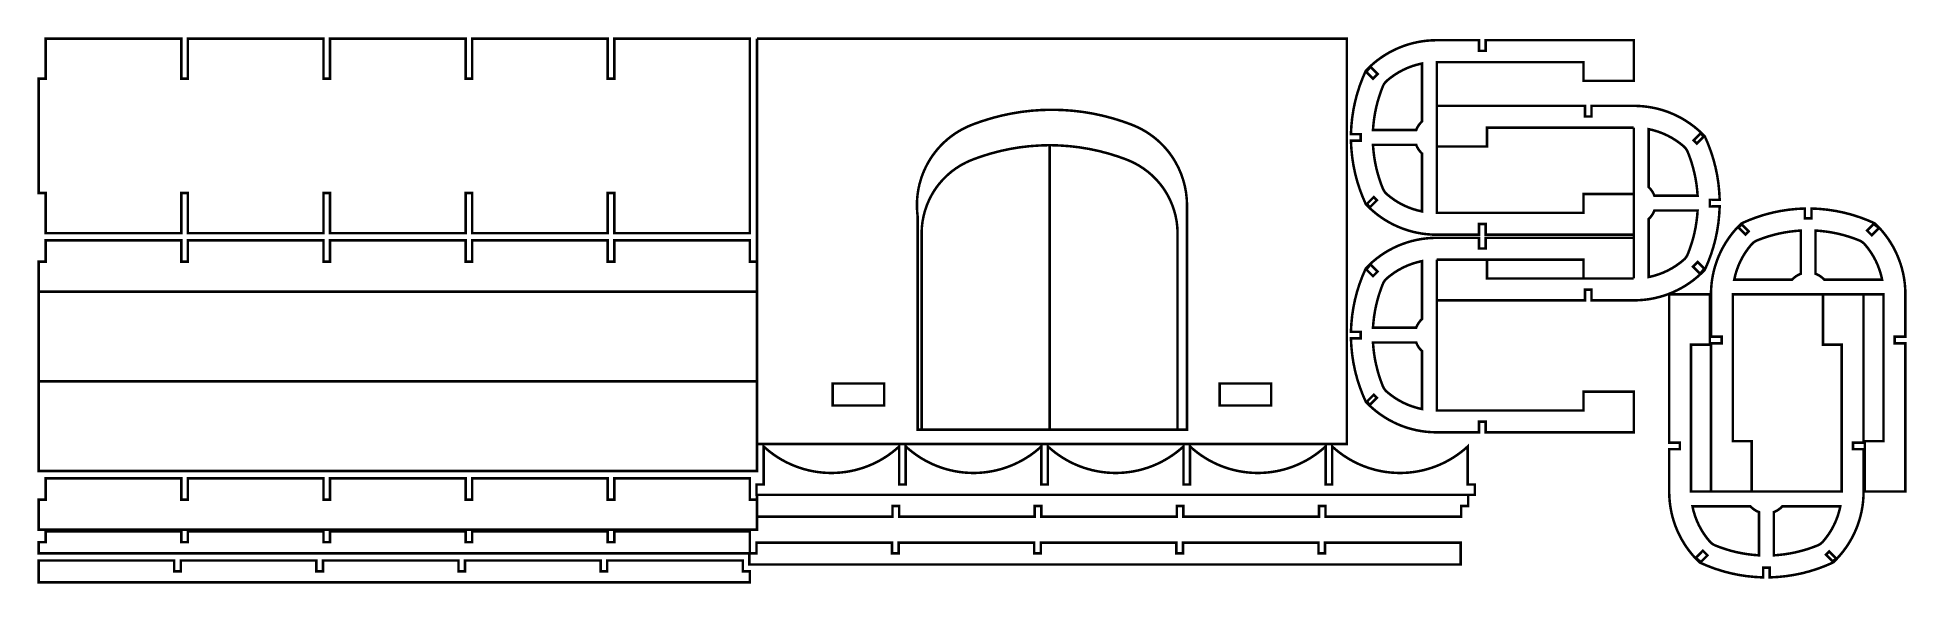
# Model space of a CAD drawing. Extents: x 0 to 263, y 0 to 77.
import ezdxf

# ---------------------------------------------------------------- set-up
doc = ezdxf.new("R2010")
doc.units = 0
doc.layers.get('0').update_dxf_attribs({"linetype": 'CONTINUOUS'})

msp = doc.modelspace()

# ---------------------------------------------------------------- linework, layer by layer
at = {"color": 0, "const_width": 0.35278}
for points in [[(1.17638, 71.0067), (0.17638, 71.0067), (0.17638, 54.9317), (1.17638, 54.9317), (1.17638, 49.2953), (20.2514, 49.2953), (20.2514, 54.9317), (21.1764, 54.9317), (21.1764, 49.2953), (40.2515, 49.2953), (40.2515, 54.9317), (41.1764, 54.9317), (41.1764, 49.2953), (60.2515, 49.2953), (60.2515, 54.9317), (61.1765, 54.9317), (61.1765, 49.2953), (80.2515, 49.2953), (80.2515, 54.9317), (81.1765, 54.9317), (81.1765, 49.2953), (100.252, 49.2953), (100.252, 76.6431), (81.1765, 76.6431), (81.1765, 71.0067), (80.2515, 71.0067), (80.2515, 76.6431), (61.1765, 76.6431), (61.1765, 71.0067), (60.2515, 71.0067), (60.2515, 76.6431), (41.1764, 76.6431), (41.1764, 71.0067), (40.2515, 71.0067), (40.2515, 76.6431), (21.1764, 76.6431), (21.1764, 71.0067), (20.2514, 71.0067), (20.2514, 76.6431), (1.17638, 76.6431), (1.17638, 71.0067)], [(187.001, 71.9535), (187.044, 72.0183), (187.276, 72.3294), (187.531, 72.6224), (187.585, 72.6781), (188.581, 71.6824), (187.926, 71.0282), (187.001, 71.9535)], [(194.825, 64.9997), (194.756, 64.9378), (194.565, 64.7351), (194.342, 64.4422), (194.154, 64.1242), (194.039, 63.8714), (194.007, 63.7844), (187.928, 63.7844), (187.939, 63.9833), (187.989, 64.5792), (188.082, 65.3694), (188.208, 66.1544), (188.368, 66.9331), (188.56, 67.7043), (188.783, 68.4672), (189.039, 69.2208), (189.251, 69.7797), (189.326, 69.9639), (189.349, 70.0157), (189.424, 70.166), (189.543, 70.3551), (189.682, 70.5294), (189.8, 70.6501), (189.842, 70.6872), (189.974, 70.804), (190.386, 71.1367), (190.956, 71.5476), (191.551, 71.9192), (192.169, 72.2501), (192.807, 72.5396), (193.464, 72.7864), (194.138, 72.9896), (194.651, 73.1143), (194.825, 73.1482), (194.825, 64.9997)], [(161.751, 21.6479), (123.856, 21.6479), (123.856, 51.6811), (123.84, 51.8064), (123.802, 52.1836), (123.768, 52.6862), (123.756, 53.1886), (123.764, 53.69), (123.793, 54.1897), (123.843, 54.6872), (123.913, 55.1819), (124.003, 55.6731), (124.114, 56.16), (124.245, 56.6422), (124.395, 57.119), (124.566, 57.5897), (124.756, 58.0538), (124.965, 58.5106), (125.194, 58.9593), (125.378, 59.2908), (125.442, 59.3996), (125.506, 59.5082), (125.708, 59.829), (125.992, 60.2458), (126.291, 60.6493), (126.606, 61.0393), (126.937, 61.4151), (127.282, 61.7768), (127.642, 62.1233), (128.016, 62.4549), (128.402, 62.7706), (128.802, 63.0701), (129.214, 63.3532), (129.638, 63.6193), (130.074, 63.8681), (130.52, 64.099), (130.977, 64.3119), (131.326, 64.46), (131.443, 64.506), (131.783, 64.6393), (132.816, 65.0069), (134.204, 65.441), (135.608, 65.8083), (137.023, 66.1088), (138.447, 66.3425), (139.878, 66.5094), (141.315, 66.6096), (142.753, 66.6431), (144.192, 66.6096), (145.628, 66.5094), (147.06, 66.3425), (148.483, 66.1088), (149.899, 65.8083), (151.301, 65.441), (152.69, 65.0069), (153.724, 64.6393), (154.064, 64.506), (154.169, 64.4646), (154.485, 64.3318), (154.897, 64.1424), (155.303, 63.9381), (155.699, 63.719), (156.086, 63.4857), (156.464, 63.2383), (156.832, 62.9772), (157.19, 62.7026), (157.538, 62.415), (157.874, 62.1143), (158.2, 61.8012), (158.514, 61.4758), (158.815, 61.1385), (159.106, 60.7894), (159.382, 60.429), (159.582, 60.1517), (159.646, 60.0575), (159.774, 59.8697), (160.131, 59.2871), (160.553, 58.4858), (160.914, 57.6576), (161.212, 56.8058), (161.446, 55.9342), (161.615, 55.0464), (161.717, 54.146), (161.751, 53.464), (161.751, 53.2367), (161.751, 21.6479)], [(226.703, 63.9175), (226.875, 63.8836), (227.389, 63.7589), (228.063, 63.5557), (228.719, 63.3089), (229.358, 63.0194), (229.975, 62.6885), (230.571, 62.3169), (231.142, 61.906), (231.553, 61.5733), (231.685, 61.4565), (231.728, 61.4194), (231.844, 61.2987), (231.985, 61.1243), (232.103, 60.9353), (232.179, 60.785), (232.2, 60.7332), (232.276, 60.549), (232.487, 59.9901), (232.743, 59.2367), (232.968, 58.4736), (233.16, 57.7024), (233.318, 56.9236), (233.444, 56.1386), (233.539, 55.3483), (233.588, 54.7526), (233.599, 54.5538), (227.519, 54.5538), (227.487, 54.6407), (227.372, 54.8933), (227.185, 55.2114), (226.961, 55.5044), (226.771, 55.7071), (226.703, 55.769), (226.703, 63.9175)], [(234.044, 63.3382), (234.081, 63.2996), (234.25, 63.0997), (234.408, 62.8917), (234.439, 62.8487), (233.494, 61.9035), (233.051, 62.3456), (234.044, 63.3382)], [(194.825, 52.3458), (194.651, 52.3797), (194.138, 52.5044), (193.464, 52.7076), (192.807, 52.9544), (192.169, 53.2439), (191.551, 53.5749), (190.956, 53.9464), (190.386, 54.3574), (189.974, 54.69), (189.842, 54.8068), (189.8, 54.8438), (189.682, 54.9646), (189.543, 55.1389), (189.424, 55.3281), (189.349, 55.4785), (189.326, 55.5301), (189.251, 55.7143), (189.039, 56.2732), (188.783, 57.0268), (188.56, 57.7897), (188.368, 58.561), (188.208, 59.3396), (188.082, 60.1246), (187.989, 60.915), (187.939, 61.5107), (187.928, 61.7094), (194.007, 61.7094), (194.039, 61.6226), (194.154, 61.3699), (194.342, 61.0518), (194.565, 60.7589), (194.756, 60.5562), (194.825, 60.4942), (194.825, 52.3458)], [(188.033, 54.3597), (188.475, 53.9178), (187.482, 52.925), (187.447, 52.9637), (187.278, 53.1636), (187.118, 53.3718), (187.087, 53.4146), (188.033, 54.3597)], [(226.703, 51.2635), (226.771, 51.3254), (226.961, 51.5282), (227.185, 51.8212), (227.372, 52.1392), (227.487, 52.3919), (227.519, 52.4787), (233.599, 52.4787), (233.588, 52.28), (233.539, 51.6843), (233.444, 50.8939), (233.318, 50.1089), (233.16, 49.3303), (232.968, 48.559), (232.743, 47.796), (232.487, 47.0425), (232.276, 46.4836), (232.2, 46.2993), (232.179, 46.2476), (232.103, 46.0974), (231.985, 45.9082), (231.844, 45.7339), (231.728, 45.6131), (231.685, 45.5761), (231.553, 45.4593), (231.142, 45.1267), (230.571, 44.7156), (229.975, 44.3442), (229.358, 44.0132), (228.719, 43.7238), (228.063, 43.4769), (227.389, 43.2737), (226.875, 43.149), (226.703, 43.1151), (226.703, 51.2635)], [(239.338, 50.0976), (239.376, 50.1331), (239.576, 50.3026), (239.783, 50.4618), (239.826, 50.4921), (240.772, 49.5468), (240.331, 49.1049), (239.338, 50.0976)], [(259.09, 49.9946), (259.035, 50.0489), (258.742, 50.3033), (258.431, 50.5353), (258.365, 50.5782), (257.44, 49.6529), (258.094, 48.9987), (259.09, 49.9946)], [(238.758, 42.7551), (238.792, 42.9281), (238.917, 43.4425), (239.119, 44.1157), (239.367, 44.7725), (239.656, 45.4108), (239.987, 46.0288), (240.358, 46.6239), (240.769, 47.1944), (241.103, 47.6062), (241.219, 47.7382), (241.256, 47.7801), (241.376, 47.8974), (241.551, 48.0371), (241.74, 48.1561), (241.89, 48.2318), (241.943, 48.2531), (242.126, 48.3289), (242.686, 48.5408), (243.439, 48.7968), (244.201, 49.0207), (244.974, 49.2124), (245.751, 49.3715), (246.537, 49.4979), (247.328, 49.5914), (247.924, 49.6408), (248.122, 49.6517), (248.122, 43.5724), (248.035, 43.541), (247.782, 43.425), (247.464, 43.2382), (247.171, 43.0142), (246.968, 42.8236), (246.907, 42.7551), (238.758, 42.7551)], [(250.197, 49.6517), (250.396, 49.6408), (250.992, 49.5914), (251.782, 49.4979), (252.567, 49.3715), (253.346, 49.2124), (254.117, 49.0207), (254.879, 48.7968), (255.633, 48.5408), (256.192, 48.3289), (256.376, 48.2531), (256.428, 48.2318), (256.578, 48.1561), (256.768, 48.0371), (256.942, 47.8974), (257.063, 47.7801), (257.1, 47.7382), (257.217, 47.6061), (257.549, 47.1944), (257.96, 46.6239), (258.332, 46.0288), (258.662, 45.4108), (258.951, 44.7725), (259.199, 44.1157), (259.401, 43.4425), (259.526, 42.9281), (259.561, 42.7551), (251.412, 42.7551), (251.35, 42.8236), (251.147, 43.0142), (250.854, 43.2382), (250.536, 43.425), (250.283, 43.541), (250.197, 43.5724), (250.197, 49.6517)], [(187.001, 44.1614), (187.044, 44.2263), (187.276, 44.5374), (187.531, 44.8303), (187.585, 44.886), (188.581, 43.8901), (187.926, 43.2361), (187.001, 44.1614)], [(187.928, 35.9924), (187.939, 36.1913), (187.989, 36.7869), (188.082, 37.5774), (188.208, 38.3624), (188.368, 39.141), (188.56, 39.9122), (188.783, 40.6751), (189.039, 41.4288), (189.251, 41.9876), (189.326, 42.1718), (189.349, 42.2235), (189.424, 42.3739), (189.543, 42.5631), (189.682, 42.7374), (189.8, 42.8581), (189.842, 42.8951), (189.974, 43.0119), (190.386, 43.3446), (190.956, 43.7556), (191.551, 44.1271), (192.169, 44.4581), (192.807, 44.7475), (193.464, 44.9943), (194.138, 45.1975), (194.651, 45.3222), (194.825, 45.3561), (194.825, 37.2076), (194.756, 37.1457), (194.565, 36.9431), (194.342, 36.65), (194.154, 36.3321), (194.039, 36.0793), (194.007, 35.9924), (187.928, 35.9924)], [(233.942, 43.5851), (233.996, 43.6408), (234.25, 43.9339), (234.482, 44.245), (234.525, 44.3099), (233.6, 45.2351), (232.946, 44.581), (233.942, 43.5851)], [(194.825, 24.5538), (194.651, 24.5876), (194.138, 24.7124), (193.464, 24.9156), (192.807, 25.1624), (192.169, 25.4518), (191.551, 25.7828), (190.956, 26.1543), (190.386, 26.5653), (189.974, 26.8979), (189.842, 27.0146), (189.8, 27.0517), (189.682, 27.1725), (189.543, 27.3468), (189.424, 27.536), (189.349, 27.6863), (189.326, 27.7379), (189.251, 27.9221), (189.039, 28.4811), (188.783, 29.2346), (188.56, 29.9975), (188.368, 30.7689), (188.208, 31.5475), (188.082, 32.3325), (187.989, 33.1228), (187.939, 33.7185), (187.928, 33.9174), (194.007, 33.9174), (194.039, 33.8306), (194.154, 33.5778), (194.342, 33.2597), (194.565, 32.9668), (194.756, 32.7642), (194.825, 32.7021), (194.825, 24.5538)], [(111.899, 28.1429), (119.145, 28.1429), (119.145, 25.0479), (111.899, 25.0479), (111.899, 28.1429)], [(166.362, 28.1429), (173.607, 28.1429), (173.607, 25.0479), (166.362, 25.0479), (166.362, 28.1429)], [(187.087, 25.6224), (187.118, 25.5796), (187.278, 25.3714), (187.447, 25.1717), (187.482, 25.1329), (188.475, 26.1257), (188.033, 26.5676), (187.087, 25.6224)], [(141.258, 19.2931), (141.136, 19.181), (140.763, 18.856), (140.247, 18.4442), (139.717, 18.0583), (139.169, 17.6985), (138.607, 17.3653), (138.031, 17.059), (137.442, 16.78), (136.841, 16.5287), (136.229, 16.3057), (135.607, 16.111), (134.976, 15.9453), (134.337, 15.8087), (133.691, 15.7019), (133.039, 15.6251), (132.382, 15.5788), (131.886, 15.5632), (131.721, 15.5632), (131.555, 15.5632), (131.06, 15.5788), (130.402, 15.6251), (129.75, 15.7019), (129.104, 15.8087), (128.465, 15.9453), (127.834, 16.111), (127.212, 16.3057), (126.6, 16.5287), (125.999, 16.78), (125.41, 17.059), (124.834, 17.3653), (124.272, 17.6985), (123.725, 18.0583), (123.194, 18.4442), (122.679, 18.856), (122.305, 19.181), (122.183, 19.2931), (122.183, 13.9329), (121.258, 13.9329), (121.258, 19.2931), (121.137, 19.181), (120.762, 18.856), (120.248, 18.4442), (119.716, 18.0583), (119.169, 17.6985), (118.607, 17.3653), (118.031, 17.059), (117.442, 16.78), (116.841, 16.5287), (116.229, 16.3057), (115.607, 16.111), (114.976, 15.9453), (114.337, 15.8087), (113.691, 15.7019), (113.039, 15.6251), (112.382, 15.5788), (111.886, 15.5632), (111.721, 15.5632), (111.555, 15.5632), (111.059, 15.5788), (110.402, 15.6251), (109.75, 15.7019), (109.104, 15.8087), (108.465, 15.9453), (107.834, 16.111), (107.212, 16.3057), (106.6, 16.5287), (105.999, 16.78), (105.41, 17.059), (104.834, 17.3653), (104.272, 17.6985), (103.725, 18.0583), (103.194, 18.4442), (102.679, 18.856), (102.305, 19.181), (102.183, 19.2931), (102.183, 13.9329), (101.183, 13.9329), (101.183, 12.4882), (202.258, 12.4882), (202.258, 13.9329), (201.258, 13.9329), (201.258, 19.2931), (201.136, 19.181), (200.763, 18.856), (200.247, 18.4442), (199.717, 18.0583), (199.169, 17.6985), (198.607, 17.3653), (198.032, 17.059), (197.442, 16.78), (196.842, 16.5287), (196.229, 16.3057), (195.607, 16.111), (194.976, 15.9453), (194.337, 15.8087), (193.692, 15.7019), (193.039, 15.6251), (192.382, 15.5788), (191.886, 15.5632), (191.721, 15.5632), (191.556, 15.5632), (191.06, 15.5788), (190.403, 15.6251), (189.75, 15.7019), (189.104, 15.8087), (188.465, 15.9453), (187.835, 16.111), (187.212, 16.3057), (186.6, 16.5287), (185.999, 16.78), (185.41, 17.059), (184.835, 17.3653), (184.272, 17.6985), (183.725, 18.0583), (183.193, 18.4442), (182.679, 18.856), (182.304, 19.181), (182.183, 19.2931), (182.183, 13.9329), (181.258, 13.9329), (181.258, 19.2931), (181.136, 19.181), (180.763, 18.856), (180.247, 18.4442), (179.717, 18.0583), (179.169, 17.6985), (178.607, 17.3653), (178.031, 17.059), (177.442, 16.78), (176.842, 16.5287), (176.229, 16.3057), (175.607, 16.111), (174.976, 15.9453), (174.337, 15.8087), (173.692, 15.7019), (173.039, 15.6251), (172.382, 15.5788), (171.886, 15.5632), (171.721, 15.5632), (171.556, 15.5632), (171.06, 15.5788), (170.403, 15.6251), (169.75, 15.7019), (169.104, 15.8087), (168.465, 15.9453), (167.835, 16.111), (167.212, 16.3057), (166.6, 16.5287), (165.999, 16.78), (165.41, 17.059), (164.835, 17.3653), (164.272, 17.6985), (163.725, 18.0583), (163.193, 18.4442), (162.679, 18.856), (162.304, 19.181), (162.183, 19.2931), (162.183, 13.9329), (161.258, 13.9329), (161.258, 19.2931), (161.136, 19.181), (160.763, 18.856), (160.247, 18.4442), (159.717, 18.0583), (159.169, 17.6985), (158.607, 17.3653), (158.031, 17.059), (157.442, 16.78), (156.842, 16.5287), (156.229, 16.3057), (155.607, 16.111), (154.976, 15.9453), (154.337, 15.8087), (153.692, 15.7019), (153.039, 15.6251), (152.382, 15.5788), (151.886, 15.5632), (151.721, 15.5632), (151.556, 15.5632), (151.06, 15.5788), (150.403, 15.6251), (149.75, 15.7019), (149.104, 15.8087), (148.465, 15.9453), (147.835, 16.111), (147.212, 16.3057), (146.6, 16.5287), (145.999, 16.78), (145.41, 17.059), (144.835, 17.3653), (144.272, 17.6985), (143.725, 18.0583), (143.193, 18.4442), (142.679, 18.856), (142.304, 19.181), (142.183, 19.2931), (142.183, 13.9329), (141.258, 13.9329), (141.258, 19.2931)], [(242.242, 3.98118), (242.043, 3.99208), (241.447, 4.0415), (240.657, 4.13499), (239.872, 4.26144), (239.094, 4.42063), (238.322, 4.61225), (237.56, 4.83621), (236.806, 5.09212), (236.247, 5.30404), (236.063, 5.37983), (236.011, 5.40115), (235.861, 5.47683), (235.672, 5.59581), (235.497, 5.73551), (235.376, 5.85281), (235.339, 5.89469), (235.222, 6.02675), (234.89, 6.43847), (234.479, 7.00906), (234.107, 7.60428), (233.776, 8.22206), (233.487, 8.8604), (233.24, 9.51719), (233.037, 10.1904), (232.912, 10.7048), (232.879, 10.8778), (241.026, 10.8778), (241.089, 10.8093), (241.292, 10.6189), (241.585, 10.3948), (241.903, 10.208), (242.156, 10.0921), (242.242, 10.0605), (242.242, 3.98118)], [(244.317, 3.98118), (244.517, 3.99208), (245.112, 4.0415), (245.903, 4.13499), (246.688, 4.26144), (247.465, 4.42063), (248.237, 4.61225), (249, 4.83621), (249.754, 5.09212), (250.313, 5.30404), (250.497, 5.37983), (250.549, 5.40115), (250.699, 5.47683), (250.888, 5.59581), (251.063, 5.73551), (251.183, 5.85281), (251.219, 5.89469), (251.338, 6.02675), (251.669, 6.43847), (252.081, 7.00906), (252.451, 7.60428), (252.783, 8.22206), (253.072, 8.8604), (253.319, 9.51719), (253.522, 10.1904), (253.647, 10.7048), (253.681, 10.8778), (245.532, 10.8778), (245.471, 10.8093), (245.268, 10.6189), (244.975, 10.3948), (244.657, 10.208), (244.404, 10.0921), (244.317, 10.0605), (244.317, 3.98118)], [(0.17638, 5.82921), (0.17638, 4.27056), (100.252, 4.27056), (100.252, 7.3456), (81.1765, 7.3456), (81.1765, 5.82921), (80.2515, 5.82921), (80.2515, 7.3456), (61.1765, 7.3456), (61.1765, 5.82921), (60.2515, 5.82921), (60.2515, 7.3456), (41.1764, 7.3456), (41.1764, 5.82921), (40.2515, 5.82921), (40.2515, 7.3456), (21.1764, 7.3456), (21.1764, 5.82921), (20.2514, 5.82921), (20.2514, 7.3456), (1.17638, 7.3456), (1.17638, 5.82921), (0.17638, 5.82921)], [(160.257, 5.77056), (141.182, 5.77056), (141.182, 4.27056), (140.257, 4.27056), (140.257, 5.77056), (121.182, 5.77056), (121.182, 4.27056), (120.257, 4.27056), (120.257, 5.77056), (101.182, 5.77056), (101.182, 4.27056), (100.182, 4.27056), (100.182, 2.69558), (200.257, 2.69558), (200.257, 5.77056), (181.182, 5.77056), (181.182, 4.27056), (180.257, 4.27056), (180.257, 5.77056), (161.182, 5.77056), (161.182, 4.27056), (160.257, 4.27056), (160.257, 5.77056)], [(20.1764, 1.73508), (19.2514, 1.73508), (19.2514, 3.25456), (0.17638, 3.25456), (0.17638, 0.17958), (100.252, 0.17958), (100.252, 1.73508), (99.2515, 1.73508), (99.2515, 3.25456), (80.1765, 3.25456), (80.1765, 1.73508), (79.2515, 1.73508), (79.2515, 3.25456), (60.1765, 3.25456), (60.1765, 1.73508), (59.2515, 1.73508), (59.2515, 3.25456), (40.1764, 3.25456), (40.1764, 1.73508), (39.2515, 1.73508), (39.2515, 3.25456), (20.1764, 3.25456), (20.1764, 1.73508)], [(234.999, 3.98004), (234.344, 4.63411), (233.349, 3.63829), (233.404, 3.58415), (233.697, 3.32954), (234.008, 3.09765), (234.074, 3.05479), (234.999, 3.98004)], [(251.667, 4.0861), (252.108, 4.52806), (253.101, 3.53526), (253.063, 3.49989), (252.864, 3.33035), (252.656, 3.17117), (252.612, 3.1409), (251.667, 4.0861)]]:
    msp.add_lwpolyline(points, close=True, dxfattribs=at)
for points in [[(0.17638, 28.4474), (0.17638, 15.8269), (101.252, 15.8269), (101.252, 76.6431)], [(101.252, 19.6429), (184.256, 19.6429), (184.256, 76.6431), (101.252, 76.6431)], [(224.626, 54.7844), (217.553, 54.7844), (217.553, 52.1481), (196.9, 52.1481), (196.9, 73.3458), (217.553, 73.3458), (217.553, 70.7096), (224.626, 70.7096), (224.626, 76.4208), (203.776, 76.4208), (203.776, 74.9208), (202.851, 74.9208), (202.851, 76.4208), (196.862, 76.4208), (196.686, 76.4208), (196.16, 76.4029), (195.462, 76.3492), (194.771, 76.2601), (194.087, 76.1365), (193.413, 75.9788), (192.749, 75.7875), (192.096, 75.5631), (191.454, 75.3061), (190.828, 75.0172), (190.215, 74.6968), (189.619, 74.3456), (189.042, 73.9638), (188.482, 73.5521), (187.943, 73.1112), (187.425, 72.6415), (187.049, 72.2711), (186.928, 72.1435), (186.806, 71.8817), (186.462, 71.0832), (186.053, 70.0021), (185.701, 68.9026), (185.408, 67.7869), (185.175, 66.6575), (185, 65.5165), (184.885, 64.3665), (184.836, 63.4989), (184.829, 63.2094), (186.199, 63.2094), (186.194, 63.1325), (186.194, 62.3615), (186.199, 62.2844), (184.829, 62.2844), (184.836, 61.9951), (184.885, 61.1275), (185, 59.9775), (185.175, 58.8365), (185.408, 57.7071), (185.701, 56.5914), (186.053, 55.4919), (186.462, 54.4108), (186.806, 53.6124), (186.928, 53.3506), (187.049, 53.2229), (187.425, 52.8525), (187.943, 52.3828), (188.482, 51.9419), (189.042, 51.5303), (189.619, 51.1486), (190.215, 50.7972), (190.828, 50.4769), (191.454, 50.1879), (192.096, 49.9311), (192.749, 49.7067), (193.413, 49.5153), (194.087, 49.3575), (194.771, 49.2339), (195.462, 49.145), (196.16, 49.0913), (196.686, 49.0732), (196.862, 49.0732), (202.851, 49.0732), (202.851, 50.5732), (203.776, 50.5732), (203.776, 49.0732), (224.626, 49.0732)], [(196.9, 67.1901), (217.75, 67.1901), (217.75, 65.6901), (218.675, 65.6901), (218.675, 67.1901), (224.665, 67.1901), (224.84, 67.1901), (225.367, 67.1721), (226.064, 67.1183), (226.756, 67.0294), (227.439, 66.9058), (228.114, 66.7481), (228.778, 66.5568), (229.432, 66.3324), (230.072, 66.0754), (230.7, 65.7865), (231.311, 65.4661), (231.907, 65.1147), (232.485, 64.7331), (233.044, 64.3214), (233.585, 63.8806), (234.103, 63.4108), (234.478, 63.0404), (234.599, 62.9128), (234.722, 62.651), (235.064, 61.8525), (235.474, 60.7714), (235.825, 59.6719), (236.118, 58.5562), (236.353, 57.4268), (236.528, 56.2858), (236.643, 55.1357), (236.692, 54.2682), (236.697, 53.9787), (235.328, 53.9787), (235.332, 53.9018), (235.332, 53.1308), (235.328, 53.0538), (236.697, 53.0538), (236.692, 52.7644), (236.643, 51.8968), (236.528, 50.7468), (236.353, 49.6058), (236.118, 48.4764), (235.825, 47.3607), (235.474, 46.2611), (235.064, 45.1801), (234.722, 44.3817), (234.599, 44.1199), (234.478, 43.9922), (234.103, 43.6218), (233.585, 43.1521), (233.044, 42.7111), (232.485, 42.2996), (231.907, 41.9179), (231.311, 41.5665), (230.7, 41.2461), (230.072, 40.9572), (229.432, 40.7003), (228.778, 40.4758), (228.114, 40.2846), (227.439, 40.1268), (226.756, 40.0032), (226.064, 39.9142), (225.367, 39.8604), (224.84, 39.8424), (224.665, 39.8424), (218.675, 39.8424), (218.675, 41.3424), (217.75, 41.3424), (217.75, 39.8424), (196.9, 39.8424)], [(196.9, 61.4788), (203.975, 61.4788), (203.975, 64.1151), (224.626, 64.1151)], [(224.628, 42.9174), (224.628, 64.1151)], [(124.418, 21.6479), (124.418, 49.2417), (124.418, 49.4503), (124.449, 50.0763), (124.542, 50.9026), (124.697, 51.7175), (124.912, 52.5174), (125.185, 53.2992), (125.517, 54.0593), (125.905, 54.7947), (126.232, 55.3294), (126.349, 55.5018), (126.467, 55.6742), (126.846, 56.1736), (127.389, 56.8036), (127.975, 57.3896), (128.603, 57.9296), (129.27, 58.4211), (129.972, 58.8624), (130.708, 59.2508), (131.279, 59.5085), (131.473, 59.5846), (131.8, 59.7125), (132.792, 60.066), (134.129, 60.4846), (135.483, 60.84), (136.851, 61.1317), (138.231, 61.3592), (139.622, 61.5222), (141.019, 61.6203), (142.072, 61.6531), (142.422, 61.6531), (142.422, 21.6479)], [(142.422, 61.6531), (142.774, 61.6531), (143.826, 61.6203), (145.224, 61.5222), (146.614, 61.3592), (147.994, 61.1317), (149.362, 60.84), (150.717, 60.4846), (152.054, 60.066), (153.046, 59.7125), (153.372, 59.5846), (153.567, 59.5085), (154.138, 59.2508), (154.874, 58.8624), (155.575, 58.4211), (156.242, 57.9296), (156.869, 57.3896), (157.457, 56.8036), (158, 56.1736), (158.378, 55.6742), (158.496, 55.5018), (158.614, 55.3294), (158.94, 54.7947), (159.329, 54.0593), (159.66, 53.2992), (159.933, 52.5174), (160.149, 51.7175), (160.303, 50.9026), (160.396, 50.0763), (160.428, 49.4503), (160.428, 49.2417), (160.428, 21.6479)], [(241.197, 12.9528), (241.197, 20.0278), (238.561, 20.0278), (238.561, 40.6801), (259.758, 40.6801), (259.758, 20.0278), (257.122, 20.0278), (257.122, 12.9528), (262.833, 12.9528), (262.833, 33.8036), (261.333, 33.8036), (261.333, 34.7285), (262.833, 34.7285), (262.833, 40.7176), (262.833, 40.8933), (262.815, 41.4201), (262.761, 42.1176), (262.672, 42.8088), (262.549, 43.4922), (262.392, 44.1668), (262.2, 44.8314), (261.975, 45.4847), (261.718, 46.1254), (261.429, 46.7524), (261.11, 47.3643), (260.758, 47.9601), (260.376, 48.5382), (259.964, 49.0978), (259.524, 49.6372), (259.054, 50.1556), (258.683, 50.5308), (258.556, 50.6515), (258.294, 50.7749), (257.496, 51.1176), (256.414, 51.5267), (255.315, 51.8781), (254.199, 52.1711), (253.069, 52.4054), (251.929, 52.5804), (250.779, 52.6956), (249.911, 52.7443), (249.622, 52.7503), (249.622, 51.3814), (249.544, 51.3849), (248.774, 51.3849), (248.697, 51.3814), (248.697, 52.7503), (248.407, 52.7443), (247.54, 52.6956), (246.39, 52.5804), (245.249, 52.4054), (244.119, 52.1711), (243.004, 51.8781), (241.904, 51.5267), (240.824, 51.1176), (240.025, 50.7749), (239.763, 50.6515), (239.635, 50.5308), (239.265, 50.1556), (238.794, 49.6372), (238.354, 49.0978), (237.943, 48.5382), (237.561, 47.9601), (237.21, 47.3643), (236.889, 46.7524), (236.6, 46.1254), (236.343, 45.4847), (236.119, 44.8314), (235.928, 44.1668), (235.769, 43.4922), (235.646, 42.8088), (235.557, 42.1176), (235.504, 41.4201), (235.486, 40.8933), (235.486, 40.7176), (235.486, 34.7285), (236.986, 34.7285), (236.986, 33.8036), (235.486, 33.8036), (235.486, 12.9528)], [(101.252, 45.2793), (100.252, 45.2793), (100.252, 48.2793), (81.1765, 48.2793), (81.1765, 45.2793), (80.2515, 45.2793), (80.2515, 48.2793), (61.1765, 48.2793), (61.1765, 45.2793), (60.2515, 45.2793), (60.2515, 48.2793), (41.1764, 48.2793), (41.1764, 45.2793), (40.2515, 45.2793), (40.2515, 48.2793), (21.1764, 48.2793), (21.1764, 45.2793), (20.2514, 45.2793), (20.2514, 48.2793), (1.17638, 48.2793), (1.17638, 45.2793), (0.17638, 45.2793), (0.17638, 28.4474)], [(224.626, 48.6288), (203.776, 48.6288), (203.776, 47.1288), (202.851, 47.1288), (202.851, 48.6288), (196.862, 48.6288), (196.686, 48.6288), (196.16, 48.6107), (195.462, 48.5569), (194.771, 48.4681), (194.087, 48.3444), (193.413, 48.1867), (192.749, 47.9953), (192.096, 47.7708), (191.454, 47.514), (190.828, 47.225), (190.215, 46.9047), (189.619, 46.5533), (189.042, 46.1717), (188.482, 45.76), (187.943, 45.3192), (187.425, 44.8494), (187.049, 44.4789), (186.928, 44.3514), (186.806, 44.0896), (186.462, 43.2911), (186.053, 42.21), (185.701, 41.1106), (185.408, 39.9949), (185.175, 38.8654), (185, 37.7244), (184.885, 36.5744), (184.836, 35.7068), (184.829, 35.4174), (186.199, 35.4174), (186.194, 35.3403), (186.194, 34.5694), (186.199, 34.4924), (184.829, 34.4924), (184.836, 34.2031), (184.885, 33.3354), (185, 32.1854), (185.175, 31.0444), (185.408, 29.915), (185.701, 28.7993), (186.053, 27.6999), (186.462, 26.6188), (186.806, 25.8203), (186.928, 25.5585), (187.049, 25.4308), (187.425, 25.0604), (187.943, 24.5907), (188.482, 24.1499), (189.042, 23.7382), (189.619, 23.3564), (190.215, 23.0051), (190.828, 22.6847), (191.454, 22.3958), (192.096, 22.1389), (192.749, 21.9144), (193.413, 21.7232), (194.087, 21.5654), (194.771, 21.4418), (195.462, 21.3528), (196.16, 21.299), (196.686, 21.281), (196.862, 21.281), (202.851, 21.281), (202.851, 22.781), (203.776, 22.781), (203.776, 21.281), (224.626, 21.281), (224.626, 26.9924), (217.553, 26.9924), (217.553, 24.356), (196.9, 24.356), (196.9, 45.5538)], [(217.553, 42.9174), (217.553, 45.5538), (196.9, 45.5538)], [(203.975, 45.5538), (203.975, 42.9174), (224.626, 42.9174)], [(101.252, 41.0679), (0.17638, 41.0679)], [(251.242, 40.6801), (251.242, 33.6051), (253.879, 33.6051), (253.879, 12.9528), (232.681, 12.9528), (232.681, 33.6051), (235.317, 33.6051), (235.317, 40.6801), (229.606, 40.6801), (229.606, 19.8293), (231.106, 19.8293), (231.106, 18.9043), (229.606, 18.9043), (229.606, 12.9153), (229.606, 12.7397), (229.624, 12.2128), (229.678, 11.5153), (229.767, 10.8243), (229.89, 10.1408), (230.049, 9.46615), (230.239, 8.80154), (230.464, 8.14828), (230.721, 7.50754), (231.01, 6.88058), (231.331, 6.26861), (231.682, 5.6729), (232.063, 5.09472), (232.475, 4.53521), (232.915, 3.99571), (233.385, 3.47738), (233.756, 3.10215), (233.883, 2.98144), (234.144, 2.85807), (234.943, 2.51531), (236.025, 2.10628), (237.124, 1.75493), (238.24, 1.46186), (239.369, 1.22754), (240.51, 1.05252), (241.66, 0.93739), (242.528, 0.88873), (242.817, 0.88265), (242.817, 2.25142), (242.894, 2.2481), (243.665, 2.2481), (243.742, 2.25142), (243.742, 0.88265), (244.032, 0.88873), (244.899, 0.93739), (246.05, 1.05252), (247.19, 1.22754), (248.319, 1.46186), (249.435, 1.75493), (250.535, 2.10628), (251.615, 2.51531), (252.414, 2.85807), (252.676, 2.98144), (252.804, 3.10215), (253.174, 3.47738), (253.644, 3.99571), (254.085, 4.53521), (254.496, 5.09472), (254.878, 5.6729), (255.229, 6.26861), (255.55, 6.88058), (255.839, 7.50754), (256.096, 8.14828), (256.321, 8.80154), (256.511, 9.46615), (256.669, 10.1408), (256.793, 10.8243), (256.882, 11.5153), (256.936, 12.2128), (256.954, 12.7397), (256.954, 12.9153), (256.954, 18.9043), (255.454, 18.9043), (255.454, 19.8293), (256.954, 19.8293), (256.954, 40.6801)], [(101.252, 28.4474), (0.17638, 28.4474)], [(101.252, 11.811), (100.252, 11.811), (100.252, 14.811), (81.1765, 14.811), (81.1765, 11.811), (80.2515, 11.811), (80.2515, 14.811), (61.1765, 14.811), (61.1765, 11.811), (60.2515, 11.811), (60.2515, 14.811), (41.1764, 14.811), (41.1764, 11.811), (40.2515, 11.811), (40.2515, 14.811), (21.1764, 14.811), (21.1764, 11.811), (20.2514, 11.811), (20.2514, 14.811), (1.17638, 14.811), (1.17638, 11.811), (0.17638, 11.811), (0.17638, 7.59961), (101.252, 7.59961), (101.252, 12.4882)], [(101.252, 9.41314), (120.327, 9.41314), (120.327, 10.9131), (121.252, 10.9131), (121.252, 9.41314), (140.326, 9.41314), (140.326, 10.9131), (141.251, 10.9131), (141.251, 9.41314), (160.326, 9.41314), (160.326, 10.9131), (161.251, 10.9131), (161.251, 9.41314), (180.326, 9.41314), (180.326, 10.9131), (181.251, 10.9131), (181.251, 9.41314), (200.326, 9.41314), (200.326, 10.9131), (201.326, 10.9131), (201.326, 12.4882)]]:
    msp.add_lwpolyline(points, dxfattribs=at)

doc.saveas('drawing.dxf')
